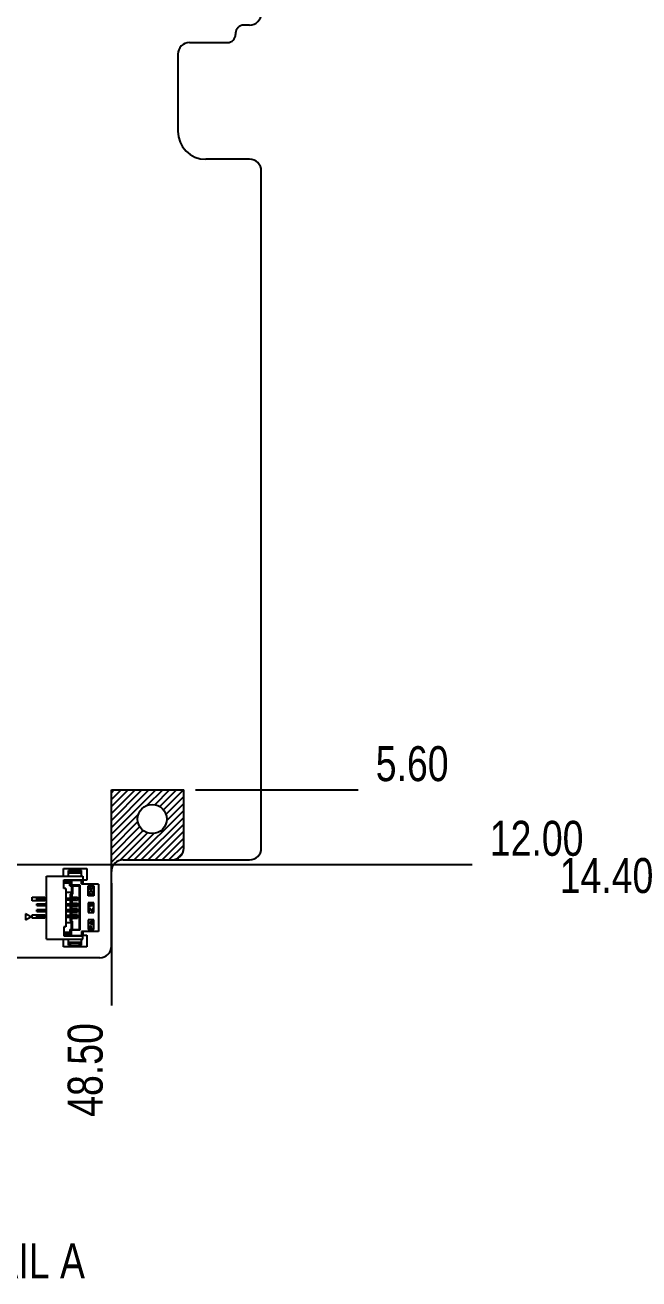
# Model space of a CAD drawing. Header units: millimetres. Extents: x 0 to 420, y 0 to 297.
# Drawn here: x 164.3 to 217, y 115.5 to 223 of the extents above; entities that cross this region are included whole.
import ezdxf

# ---------------------------------------------------------------- set-up
doc = ezdxf.new("R2010")
doc.units = ezdxf.units.MM
doc.header["$LTSCALE"] = 23.1
doc.layers.get('0').update_dxf_attribs({"linetype": 'CONTINUOUS'})
doc.layers.add('ASSEM_MEM', color=7, linetype='CONTINUOUS')
doc.layers.add('DETAIL', color=7, linetype='CONTINUOUS')
doc.styles.get("Standard").update_dxf_attribs({"font": 'txt', "width": 0.8})
doc.dimstyles.new('DIMSTYLE_1', dxfattribs={"dimtxt": 3, "dimasz": 2.1, "dimexe": 2, "dimexo": 1, "dimgap": 0.75, "dimtad": 0, "dimtih": 1, "dimtoh": 1, "dimzin": 0, "dimdsep": 46, "dimtxsty": 'STANDARD', "dimblk": '_FILLED', "dimblk1": '_FILLED', "dimblk2": '_FILLED', "dimcen": 0.09, "dimazin": 0, "dimtp": 0.01, "dimtm": 0.01, "dimtfac": 1, "dimtofl": 0, "dimtmove": 0, "dimatfit": 3, "dimldrblk": '_FILLED', "dimfxl": 1, "dimtolj": 1, "dimtzin": 0, "dimarcsym": 0})

# ---------------------------------------------------------------- blocks, each defined once
blk = doc.blocks.new('*D9')
at = {"color": 2, "linetype": 'CONTINUOUS'}
blk.add_line((171.75, 149.45), (171.75, 138.96), dxfattribs=at)
at = {"color": 2, "linetype": 'CONTINUOUS', "insert": (168, 137.46), "char_height": 3, "width": 12, "attachment_point": 3, "rotation": 90, "line_spacing_factor": 0.9}
blk.add_mtext('48.50', dxfattribs=at)
blk = doc.blocks.new('_FILLED')
at = {"color": 0, "linetype": 'BYBLOCK'}
blk.add_solid([(0, 0), (-1, 0.167), (-1, -0.167)], dxfattribs=at)
blk = doc.blocks.new('*D19')
at = {"color": 2, "linetype": 'CONTINUOUS'}
blk.add_line((181.28, 234.55), (189.63, 234.55), dxfattribs=at)
at = {"color": 2, "linetype": 'CONTINUOUS', "insert": (191.13, 238.3), "char_height": 3, "width": 12, "attachment_point": 1, "line_spacing_factor": 0.9}
blk.add_mtext('71.50', dxfattribs=at)
blk = doc.blocks.new('*D20')
at = {"color": 2, "linetype": 'CONTINUOUS'}
blk.add_line((181.28, 231.9), (203.47, 231.9), dxfattribs=at)
at = {"color": 2, "linetype": 'CONTINUOUS', "insert": (204.97, 235.65), "char_height": 3, "width": 12, "attachment_point": 1, "line_spacing_factor": 0.9}
blk.add_mtext('68.85', dxfattribs=at)
blk = doc.blocks.new('*D21')
at = {"color": 2, "linetype": 'CONTINUOUS'}
blk.add_line((178.95, 157.45), (192.91, 157.45), dxfattribs=at)
at = {"color": 2, "linetype": 'CONTINUOUS', "insert": (194.41, 161.2), "char_height": 3, "width": 9.6, "attachment_point": 1, "line_spacing_factor": 0.9}
blk.add_mtext('5.60', dxfattribs=at)
blk = doc.blocks.new('*D24')
at = {"color": 2, "linetype": 'CONTINUOUS'}
blk.add_line((159.28, 151.05), (202.69, 151.05), dxfattribs=at)
at = {"color": 2, "linetype": 'CONTINUOUS', "insert": (204.19, 154.8), "char_height": 3, "width": 12, "attachment_point": 1, "line_spacing_factor": 0.9}
blk.add_mtext('12.00', dxfattribs=at)
blk = doc.blocks.new('*D50')
at = {"color": 2, "linetype": 'CONTINUOUS'}
blk.add_line((253.27, 147.86), (219.71, 147.86), dxfattribs=at)
at = {"color": 2, "linetype": 'CONTINUOUS', "insert": (218.21, 151.61), "char_height": 3, "width": 12, "attachment_point": 3, "line_spacing_factor": 0.9}
blk.add_mtext('14.40', dxfattribs=at)
blk = doc.blocks.new('*D52')
at = {"color": 2, "linetype": 'CONTINUOUS'}
blk.add_line((241.92, 156.66), (227.25, 156.66), dxfattribs=at)
at = {"color": 2, "linetype": 'CONTINUOUS', "insert": (225.75, 160.41), "char_height": 3, "width": 9.6, "attachment_point": 3, "line_spacing_factor": 0.9}
blk.add_mtext('5.60', dxfattribs=at)

msp = doc.modelspace()

# ---------------------------------------------------------------- linework, layer by layer
at = {"layer": 'ASSEM_MEM', "color": 7, "linetype": 'CONTINUOUS'}
for p, q in [((183.598, 223.004), (183.098, 223.004)), ((178.448, 221.504), (181.698, 221.504)), ((182.398, 222.304), (182.398, 222.204)), ((177.448, 220.504), (177.448, 213.904)), ((183.598, 211.504), (179.848, 211.504)), ((184.598, 152.454), (184.598, 210.504)), ((168.078, 150.554), (169.178, 150.554)), ((168.078, 150.054), (168.078, 150.554)), ((169.178, 150.054), (169.178, 150.554)), ((176.948, 151.454), (183.598, 151.454)), ((166.198, 150.054), (169.298, 150.054)), ((166.198, 144.654), (166.198, 150.054)), ((167.678, 149.754), (169.298, 149.754)), ((167.678, 149.004), (167.678, 149.754)), ((168.198, 149.654), (167.678, 149.654)), ((167.678, 149.644), (168.198, 149.644)), ((167.678, 149.494), (168.198, 149.494)), ((168.198, 149.484), (167.678, 149.484)), ((167.848, 149.654), (167.848, 149.644)), ((167.848, 149.494), (167.848, 149.484)), ((168.078, 150.404), (169.178, 150.404)), ((168.078, 149.654), (168.078, 149.644)), ((168.198, 149.724), (169.198, 149.724)), ((168.198, 149.234), (168.198, 149.724)), ((168.327, 149.724), (168.327, 149.274)), ((169.298, 149.754), (169.198, 149.654)), ((169.198, 149.384), (169.198, 149.724)), ((169.298, 149.644), (169.198, 149.644)), ((169.198, 149.494), (169.298, 149.494)), ((169.198, 149.484), (169.298, 149.384)), ((170.648, 149.384), (169.198, 149.384)), ((169.298, 150.054), (169.298, 149.754)), ((169.298, 149.644), (169.298, 149.494)), ((170.648, 149.384), (170.648, 145.324)), ((171.748, 144.054), (171.748, 150.454)), ((167.848, 149.004), (167.678, 149.004)), ((167.848, 149.004), (167.848, 145.704)), ((168.328, 148.654), (167.848, 148.654)), ((168.198, 149.234), (168.998, 149.234)), ((168.417, 148.509), (168.222, 148.509)), ((168.222, 148.509), (168.222, 148.179)), ((168.327, 149.274), (168.286, 149.234)), ((169.038, 149.274), (168.327, 149.274)), ((168.328, 149.234), (168.328, 148.509)), ((168.347, 148.509), (168.347, 148.249)), ((168.417, 149.234), (168.417, 148.509)), ((168.998, 149.234), (169.038, 149.274)), ((168.998, 149.234), (168.998, 145.474)), ((169.038, 149.274), (169.038, 145.434)), ((169.748, 149.234), (170.248, 149.234)), ((169.748, 148.384), (169.748, 149.234)), ((170.248, 148.384), (169.748, 148.384)), ((170.028, 149.091), (169.798, 149.091)), ((169.798, 149.091), (169.798, 149.041)), ((170.028, 148.841), (169.798, 149.041)), ((169.798, 148.624), (169.807, 148.674)), ((169.807, 148.574), (169.798, 148.624)), ((169.807, 148.674), (169.832, 148.716)), ((169.832, 148.532), (169.807, 148.574)), ((169.832, 148.716), (169.858, 148.741)), ((169.858, 148.507), (169.832, 148.532)), ((169.849, 148.666), (169.841, 148.624)), ((169.841, 148.624), (169.849, 148.582)), ((169.866, 148.691), (169.849, 148.666)), ((169.849, 148.582), (169.866, 148.557)), ((169.858, 148.741), (169.892, 148.757)), ((169.892, 148.491), (169.858, 148.507)), ((169.866, 149.041), (170.028, 149.041)), ((169.866, 149.041), (170.028, 148.899)), ((169.917, 148.724), (169.866, 148.691)), ((169.866, 148.557), (169.917, 148.524)), ((169.892, 148.757), (169.917, 148.766)), ((169.917, 148.482), (169.892, 148.491)), ((169.917, 148.766), (169.96, 148.774)), ((169.968, 148.732), (169.917, 148.724)), ((169.917, 148.524), (169.968, 148.516)), ((169.96, 148.474), (169.917, 148.482)), ((170.036, 148.774), (169.96, 148.774)), ((169.96, 148.474), (170.036, 148.474)), ((169.968, 148.732), (170.028, 148.732)), ((170.028, 148.516), (169.968, 148.516)), ((170.079, 149.174), (170.028, 149.174)), ((170.028, 149.174), (170.028, 149.091)), ((170.028, 149.041), (170.028, 148.899)), ((170.028, 148.841), (170.079, 148.841)), ((170.079, 148.724), (170.028, 148.732)), ((170.028, 148.516), (170.079, 148.524)), ((170.036, 148.774), (170.079, 148.766)), ((170.079, 148.482), (170.036, 148.474)), ((170.079, 149.091), (170.079, 149.174)), ((170.198, 149.091), (170.079, 149.091)), ((170.079, 149.041), (170.198, 149.041)), ((170.079, 148.841), (170.079, 149.041)), ((170.079, 148.766), (170.104, 148.757)), ((170.13, 148.691), (170.079, 148.724)), ((170.079, 148.524), (170.13, 148.557)), ((170.104, 148.491), (170.079, 148.482)), ((170.104, 148.757), (170.138, 148.741)), ((170.138, 148.507), (170.104, 148.491)), ((170.147, 148.666), (170.13, 148.691)), ((170.13, 148.557), (170.147, 148.582)), ((170.138, 148.741), (170.164, 148.716)), ((170.164, 148.532), (170.138, 148.507)), ((170.155, 148.624), (170.147, 148.666)), ((170.147, 148.582), (170.155, 148.624)), ((170.164, 148.716), (170.189, 148.674)), ((170.189, 148.574), (170.164, 148.532)), ((170.189, 148.674), (170.198, 148.624)), ((170.198, 148.624), (170.189, 148.574)), ((170.198, 149.041), (170.198, 149.091)), ((170.248, 149.234), (170.248, 148.384)), ((165.348, 148.179), (166.198, 148.179)), ((165.348, 148.029), (165.348, 148.179)), ((165.348, 148.029), (166.198, 148.029)), ((165.348, 147.679), (166.198, 147.679)), ((165.348, 147.529), (165.348, 147.679)), ((165.348, 147.529), (166.198, 147.529)), ((165.998, 148.144), (166.033, 148.179)), ((165.998, 148.064), (165.998, 148.144)), ((166.033, 148.029), (165.998, 148.064)), ((165.998, 147.644), (166.033, 147.679)), ((165.998, 147.564), (165.998, 147.644)), ((166.033, 147.529), (165.998, 147.564)), ((166.048, 148.029), (166.048, 148.179)), ((166.048, 147.529), (166.048, 147.679)), ((167.848, 148.179), (168.641, 148.179)), ((167.848, 148.029), (168.641, 148.029)), ((167.848, 147.679), (168.641, 147.679)), ((167.848, 147.529), (168.641, 147.529)), ((168.222, 148.029), (168.222, 147.679)), ((168.222, 147.529), (168.222, 147.179)), ((168.333, 148.199), (168.347, 148.249)), ((168.333, 148.199), (168.848, 148.199)), ((168.333, 148.179), (168.333, 148.199)), ((168.333, 148.009), (168.333, 148.029)), ((168.333, 148.009), (168.848, 148.009)), ((168.347, 147.959), (168.333, 148.009)), ((168.333, 147.699), (168.347, 147.749)), ((168.333, 147.699), (168.848, 147.699)), ((168.333, 147.679), (168.333, 147.699)), ((168.333, 147.509), (168.333, 147.529)), ((168.333, 147.509), (168.848, 147.509)), ((168.347, 147.459), (168.333, 147.509)), ((168.347, 147.249), (168.333, 147.199)), ((168.347, 148.249), (168.848, 148.249)), ((168.848, 147.959), (168.347, 147.959)), ((168.347, 147.959), (168.347, 147.749)), ((168.347, 147.749), (168.848, 147.749)), ((168.848, 147.459), (168.347, 147.459)), ((168.347, 147.249), (168.347, 147.459)), ((168.848, 147.249), (168.347, 147.249)), ((168.641, 148.179), (168.641, 148.029)), ((168.641, 147.679), (168.641, 147.529)), ((168.848, 148.249), (168.848, 147.959)), ((168.848, 147.749), (168.848, 147.459)), ((168.848, 146.959), (168.848, 147.249)), ((170.248, 147.779), (169.748, 147.779)), ((169.748, 147.779), (169.748, 146.929)), ((169.798, 147.72), (169.994, 147.587)), ((169.798, 147.72), (169.798, 147.67)), ((169.96, 147.562), (169.798, 147.67)), ((169.798, 147.454), (169.96, 147.562)), ((169.994, 147.537), (169.798, 147.404)), ((169.798, 147.454), (169.798, 147.404)), ((169.858, 147.337), (169.798, 147.337)), ((169.798, 147.337), (169.798, 147.004)), ((170.13, 147.004), (169.841, 147.295)), ((169.841, 147.004), (169.841, 147.295)), ((169.858, 147.337), (170.147, 147.054)), ((170.198, 147.587), (169.994, 147.587)), ((169.994, 147.537), (170.198, 147.537)), ((170.198, 147.337), (170.147, 147.337)), ((170.147, 147.337), (170.147, 147.054)), ((170.198, 147.537), (170.198, 147.587)), ((170.198, 147.004), (170.198, 147.337)), ((170.248, 146.929), (170.248, 147.779)), ((166.198, 147.179), (165.348, 147.179)), ((165.348, 147.029), (165.348, 147.179)), ((165.348, 147.029), (166.198, 147.029)), ((166.198, 146.679), (165.348, 146.679)), ((165.348, 146.529), (165.348, 146.679)), ((165.348, 146.529), (166.198, 146.529)), ((166.033, 147.179), (165.998, 147.144)), ((165.998, 147.064), (165.998, 147.144)), ((165.998, 147.064), (166.033, 147.029)), ((166.033, 146.679), (165.998, 146.644)), ((165.998, 146.564), (165.998, 146.644)), ((165.998, 146.564), (166.033, 146.529)), ((166.048, 147.179), (166.048, 147.029)), ((166.048, 146.679), (166.048, 146.529)), ((168.641, 147.179), (167.848, 147.179)), ((167.848, 147.029), (168.641, 147.029)), ((168.641, 146.679), (167.848, 146.679)), ((167.848, 146.529), (168.641, 146.529)), ((168.222, 147.029), (168.222, 146.679)), ((168.222, 146.529), (168.222, 146.199)), ((168.222, 146.199), (168.417, 146.199)), ((168.328, 145.474), (168.328, 146.199)), ((168.333, 147.199), (168.848, 147.199)), ((168.333, 147.199), (168.333, 147.179)), ((168.333, 147.029), (168.333, 147.009)), ((168.333, 147.009), (168.848, 147.009)), ((168.333, 147.009), (168.347, 146.959)), ((168.347, 146.749), (168.333, 146.699)), ((168.333, 146.699), (168.848, 146.699)), ((168.333, 146.699), (168.333, 146.679)), ((168.333, 146.529), (168.333, 146.509)), ((168.333, 146.509), (168.848, 146.509)), ((168.333, 146.509), (168.347, 146.459)), ((168.347, 146.959), (168.848, 146.959)), ((168.347, 146.749), (168.347, 146.959)), ((168.848, 146.749), (168.347, 146.749)), ((168.347, 146.459), (168.848, 146.459)), ((168.347, 146.199), (168.347, 146.459)), ((168.417, 145.474), (168.417, 146.199)), ((168.641, 147.179), (168.641, 147.029)), ((168.641, 146.679), (168.641, 146.529)), ((168.848, 146.459), (168.848, 146.749)), ((169.748, 146.929), (170.248, 146.929)), ((170.248, 146.324), (169.748, 146.324)), ((169.748, 146.324), (169.748, 145.474)), ((169.798, 147.004), (169.841, 147.004)), ((169.798, 146.09), (170.198, 146.224)), ((170.198, 146.174), (170.096, 146.14)), ((170.13, 147.004), (170.198, 147.004)), ((170.198, 146.224), (170.198, 146.174)), ((170.248, 145.474), (170.248, 146.324)), ((167.848, 145.704), (167.678, 145.704)), ((167.678, 145.704), (167.678, 144.954)), ((168.198, 145.224), (167.678, 145.224)), ((168.198, 145.214), (167.678, 145.214)), ((168.328, 146.054), (167.848, 146.054)), ((167.848, 145.214), (167.848, 145.224)), ((168.198, 145.474), (168.998, 145.474)), ((168.198, 145.474), (168.198, 144.984)), ((168.327, 145.434), (168.286, 145.474)), ((169.038, 145.434), (168.327, 145.434)), ((168.327, 144.984), (168.327, 145.434)), ((168.998, 145.474), (169.038, 145.434)), ((170.648, 145.324), (169.198, 145.324)), ((169.198, 145.324), (169.198, 144.984)), ((169.298, 145.324), (169.198, 145.224)), ((169.298, 145.214), (169.198, 145.214)), ((169.298, 145.214), (169.298, 145.064)), ((169.748, 145.474), (170.248, 145.474)), ((169.798, 146.024), (169.798, 146.09)), ((170.198, 145.89), (169.798, 146.024)), ((169.798, 145.824), (169.849, 145.824)), ((169.798, 145.524), (169.798, 145.824)), ((170.198, 145.524), (169.798, 145.524)), ((170.062, 146.132), (169.832, 146.057)), ((169.832, 146.057), (170.062, 145.982)), ((169.849, 145.824), (169.849, 145.574)), ((169.849, 145.574), (169.96, 145.574)), ((169.96, 145.79), (170.011, 145.79)), ((169.96, 145.574), (169.96, 145.79)), ((170.011, 145.79), (170.011, 145.574)), ((170.011, 145.574), (170.198, 145.574)), ((170.062, 145.982), (170.062, 146.132)), ((170.096, 146.14), (170.096, 145.974)), ((170.096, 145.974), (170.198, 145.94)), ((170.198, 145.94), (170.198, 145.89)), ((170.198, 145.524), (170.198, 145.574)), ((166.198, 144.654), (169.298, 144.654)), ((167.678, 145.064), (168.198, 145.064)), ((168.198, 145.054), (167.678, 145.054)), ((167.678, 144.954), (169.298, 144.954)), ((167.848, 145.054), (167.848, 145.064)), ((168.078, 145.064), (168.078, 145.054)), ((168.078, 144.154), (168.078, 144.654)), ((169.178, 144.304), (168.078, 144.304)), ((168.078, 144.154), (169.178, 144.154)), ((168.198, 144.984), (169.198, 144.984)), ((169.178, 144.154), (169.178, 144.654)), ((169.198, 145.064), (169.298, 145.064)), ((169.198, 145.054), (169.298, 144.954)), ((169.298, 144.654), (169.298, 144.954)), ((170.748, 143.054), (162.28, 143.054))]:
    msp.add_line(p, q, dxfattribs=at)
at = {"layer": 'ASSEM_MEM', "color": 4, "linetype": 'CONTINUOUS'}
for p, q in [((171.748, 157.454), (177.948, 157.454)), ((171.748, 150.454), (171.748, 157.454)), ((177.948, 152.454), (177.948, 157.454)), ((172.748, 151.454), (176.948, 151.454)), ((164.832, 146.574), (164.399, 146.824)), ((164.399, 146.824), (164.399, 146.324)), ((164.399, 146.324), (164.832, 146.574))]:
    msp.add_line(p, q, dxfattribs=at)
at = {"layer": 'ASSEM_MEM', "color": 2, "linetype": 'CONTINUOUS'}
for p, q in [((171.748, 157.209), (171.992, 157.454)), ((171.748, 156.615), (172.586, 157.454)), ((171.748, 156.021), (173.18, 157.454)), ((171.748, 155.427), (173.774, 157.454)), ((171.748, 154.833), (174.368, 157.454)), ((171.748, 154.239), (174.962, 157.454)), ((171.748, 153.646), (175.556, 157.454)), ((174.827, 156.131), (176.15, 157.454)), ((175.474, 156.183), (176.744, 157.454)), ((175.903, 156.019), (177.338, 157.454)), ((176.219, 155.741), (177.932, 157.454)), ((176.431, 155.358), (177.948, 156.876)), ((176.491, 154.825), (177.948, 156.282)), ((171.748, 153.052), (174.071, 155.374)), ((173.714, 151.454), (177.948, 155.688)), ((174.308, 151.454), (177.948, 155.094)), ((171.748, 152.458), (174.019, 154.728)), ((171.748, 151.864), (174.183, 154.299)), ((171.748, 151.27), (174.461, 153.983)), ((172.493, 151.421), (174.843, 153.771)), ((173.12, 151.454), (175.377, 153.71)), ((174.902, 151.454), (177.948, 154.5)), ((175.496, 151.454), (177.948, 153.906)), ((176.09, 151.454), (177.948, 153.312)), ((176.684, 151.454), (177.948, 152.718)), ((177.372, 151.548), (177.853, 152.029)), ((171.748, 150.676), (171.781, 150.709))]:
    msp.add_line(p, q, dxfattribs=at)
at = {"layer": 'ASSEM_MEM', "color": 7, "linetype": 'CONTINUOUS', "true_color": 0x00beeb}
for p, q in [((167.648, 150.704), (169.648, 150.704)), ((167.648, 150.054), (167.648, 150.704)), ((169.648, 150.704), (169.648, 149.704)), ((169.648, 149.704), (169.248, 149.704)), ((164.948, 148.254), (166.048, 148.254)), ((164.948, 147.954), (164.948, 148.254)), ((166.048, 147.954), (164.948, 147.954)), ((166.048, 148.254), (166.048, 148.179)), ((166.048, 148.029), (166.048, 147.954)), ((164.948, 146.754), (166.048, 146.754)), ((164.948, 146.454), (164.948, 146.754)), ((166.048, 146.454), (164.948, 146.454)), ((166.048, 146.754), (166.048, 146.679)), ((166.048, 146.529), (166.048, 146.454)), ((167.648, 144.004), (167.648, 144.654)), ((169.248, 145.004), (169.648, 145.004)), ((169.648, 145.004), (169.648, 144.004)), ((169.648, 144.004), (167.648, 144.004))]:
    msp.add_line(p, q, dxfattribs=at)
at = {"layer": 'ASSEM_MEM', "color": 9, "linetype": 'CONTINUOUS'}
for p, q in [((168.228, 150.554), (168.228, 150.404)), ((169.028, 150.404), (169.028, 150.554)), ((167.741, 149.494), (167.741, 149.644)), ((167.776, 149.644), (167.776, 149.494)), ((169.178, 150.304), (168.078, 150.304)), ((165.448, 148.179), (165.448, 148.029)), ((165.448, 147.679), (165.448, 147.529)), ((165.738, 148.029), (165.738, 148.179)), ((165.738, 147.529), (165.738, 147.679)), ((165.795, 148.179), (165.795, 148.029)), ((165.795, 147.679), (165.795, 147.529)), ((166.025, 148.17), (166.025, 148.179)), ((166.025, 148.029), (166.025, 148.037)), ((166.025, 147.67), (166.025, 147.679)), ((166.025, 147.529), (166.025, 147.537)), ((168.581, 148.029), (168.581, 148.179)), ((168.581, 147.529), (168.581, 147.679)), ((165.448, 147.179), (165.448, 147.029)), ((165.448, 146.679), (165.448, 146.529)), ((165.738, 147.029), (165.738, 147.179)), ((165.738, 146.529), (165.738, 146.679)), ((165.795, 147.179), (165.795, 147.029)), ((165.795, 146.679), (165.795, 146.529)), ((166.025, 147.17), (166.025, 147.179)), ((166.025, 147.029), (166.025, 147.037)), ((166.025, 146.67), (166.025, 146.679)), ((166.025, 146.529), (166.025, 146.537)), ((168.581, 147.029), (168.581, 147.179)), ((168.581, 146.529), (168.581, 146.679)), ((167.741, 145.064), (167.741, 145.214)), ((167.776, 145.214), (167.776, 145.064)), ((168.078, 144.404), (169.178, 144.404)), ((168.228, 144.304), (168.228, 144.154)), ((169.028, 144.154), (169.028, 144.304))]:
    msp.add_line(p, q, dxfattribs=at)
at = {"layer": 'ASSEM_MEM', "color": 4, "linetype": 'CONTINUOUS'}
msp.add_circle((175.248, 154.954), 1.25, dxfattribs=at)
at = {"layer": 'ASSEM_MEM', "color": 7, "linetype": 'CONTINUOUS'}
for centre, radius, start, end in [((183.598, 224.004), 1, 270, 360), ((183.098, 222.304), 0.7, 90, 180), ((178.448, 220.504), 1, 90, 180), ((181.698, 222.204), 0.7, 270, 360), ((179.848, 213.904), 2.4, 180, 270), ((183.598, 210.504), 1, 0, 90), ((183.598, 152.454), 1, 270, 360), ((170.748, 144.054), 1, 270, 360)]:
    msp.add_arc(centre, radius, start, end, dxfattribs=at)
at = {"layer": 'ASSEM_MEM', "color": 4, "linetype": 'CONTINUOUS'}
for centre, start, end in [((176.948, 152.454), 270, 360), ((172.748, 150.454), 90, 180)]:
    msp.add_arc(centre, 1, start, end, dxfattribs=at)

# ---------------------------------------------------------------- texts
at = {"layer": 'DETAIL', "color": 2, "linetype": 'CONTINUOUS', "insert": (147.902, 118.578), "char_height": 3, "width": 28.8, "attachment_point": 1, "line_spacing_factor": 0.9}
msp.add_mtext('SEE DETAIL A', dxfattribs=at)

# ---------------------------------------------------------------- dimensions: what is measured, and where the dimension line sits
at = {"color": 2, "linetype": 'CONTINUOUS'}
for feature_location, offset, dtype, origin, picture, middle in [((181.278, 234.554), (8.349, 0), 0, (176.078, 163.054), '*D19', (197.127, 236.804)), ((181.278, 231.904), (22.195, 0), 0, (176.078, 163.054), '*D20', (211.048, 234.154)), ((159.28, 151.054), (43.415, 0), 0, (153.348, 163.054), '*D24', (210.495, 153.304)), ((178.948, 157.454), (13.961, 0), 0, (171.748, 163.054), '*D21', (199.209, 159.704)), ((253.268, 147.861), (-33.553, 0), 0, (261.268, 162.261), '*D50', (212.515, 150.111)), ((241.918, 156.661), (-14.672, 0), 0, (245.618, 162.261), '*D52', (220.946, 158.911)), ((171.748, 149.454), (0, -10.494), 1, (123.248, 157.454), '*D9', (169.498, 131.46))]:
    dim = msp.add_ordinate_dim(feature_location=feature_location, offset=offset, dtype=dtype, origin=origin, dimstyle='DIMSTYLE_1', override={"dimtad": 1, "dimtih": 0, "dimtoh": 0}, dxfattribs=at)
    dim.commit()
    dim.dimension.update_dxf_attribs({"geometry": picture, "text_midpoint": middle})

doc.saveas('drawing.dxf')
